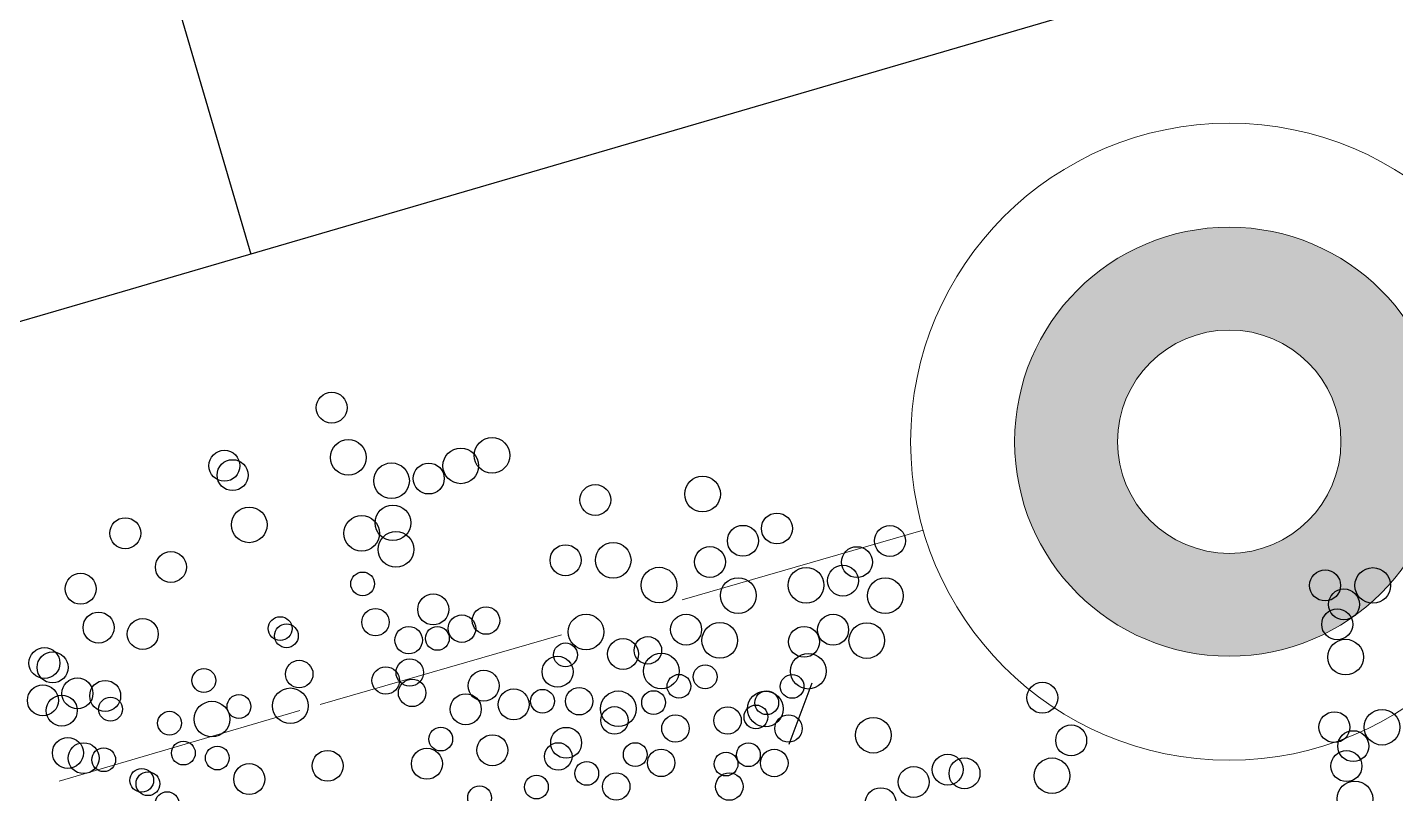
# Model space of a CAD drawing. Header units: millimetres. Extents: x 441156 to 441876, y 4514765 to 4515211.
# Drawn here: x 441541.844 to 441543.206, y 4514833.306 to 4514834.07 of the extents above; entities that cross this region are included whole.
import ezdxf

# ---------------------------------------------------------------- set-up
doc = ezdxf.new("R2010")
doc.units = ezdxf.units.MM
doc.linetypes.add('CONTINUA', pattern=[0])
doc.linetypes.add('HIDDEN', pattern=[0.375, 0.25, -0.125])
doc.layers.add('01_piscinas', color=254, linetype='Continuous')
doc.layers.add('INGIN ELECTRICIDAD ALUMBRADO', color=120, linetype='HIDDEN')

msp = doc.modelspace()

# ---------------------------------------------------------------- hatches: boundary and pattern name
at = {"layer": 'INGIN ELECTRICIDAD ALUMBRADO', "linetype": 'CONTINUA', "lineweight": 13}
h = msp.add_hatch(color=86, dxfattribs=at)
h.dxf.hatch_style = 1
edge = h.paths.add_edge_path()
edge.add_arc((441543.04046668, 4514833.65680628), 0.11124836, 177.98198912, 537.98198912)
edge = h.paths.add_edge_path()
edge.add_arc((441543.04046668, 4514833.65680628), 0.21369962, 177.98198912, 357.98198912)
edge.add_arc((441543.04046668, 4514833.65680628), 0.21369962, 357.98198912, 537.98198912)

# ---------------------------------------------------------------- linework, layer by layer
at = {"layer": '01_piscinas'}
for p, q in [((441541.6098238, 4514835.40366766, 0.00000059), (441542.06602857, 4514833.8436349, 0.00000131)), ((441542.60230639, 4514833.35534468, 0.00000053), (441542.62507861, 4514833.41664626, 0.00000053))]:
    msp.add_line(p, q, dxfattribs=at)
at = {"layer": '01_piscinas', "elevation": 0.00000131}
msp.add_lwpolyline([(441557.5049643, 4514838.18205059, 0.0043910674), (441556.38838252, 4514837.93181474, 0.0001087055), (441556.3618992, 4514837.92562941, 0.0002530211), (441556.34704519, 4514837.92213834, 0.0023223363), (441555.76010739, 4514837.78191859, 0.0021175107), (441555.22455715, 4514837.64893041, -0.0058002285), (441547.15515738, 4514835.33186317), (441541.98895624, 4514833.82109643), (441541.9460533, 4514833.8085502), (441538.87507639, 4514832.91049578), (441532.94987302, 4514831.15983481)], format="xyb", dxfattribs=at)
at = {"layer": '01_piscinas'}
for centre, radius in [((441542.14668139, 4514833.69066966, 0.00000053), 0.01541533), ((441542.16328311, 4514833.64114132, 0.00000053), 0.01775907), ((441542.30635972, 4514833.64316451, 0.00000053), 0.01775907), ((441542.03984784, 4514833.63280345, 0.00000053), 0.01541533), ((441542.27523043, 4514833.63271832, 0.00000053), 0.01775907), ((441542.04796945, 4514833.6234669, 0.00000053), 0.01541533), ((441542.2062601, 4514833.61787055, 0.00000053), 0.01775907), ((441542.24336911, 4514833.62011494, 0.00000053), 0.01541533), ((441542.40918331, 4514833.59875473, 0.00000053), 0.01541533), ((441542.51599098, 4514833.60462569, 0.00000053), 0.01775907), ((441542.06457118, 4514833.57393856, 0.00000053), 0.01775907), ((441542.20764778, 4514833.57596176, 0.00000053), 0.01775907), ((441542.59004414, 4514833.57031938, 0.00000053), 0.01541533), ((441541.9411359, 4514833.5656007, 0.00000053), 0.01541533), ((441542.1765185, 4514833.56551556, 0.00000053), 0.01775907), ((441542.55618619, 4514833.55804138, 0.00000053), 0.01541533), ((441542.70259651, 4514833.55788535, 0.00000053), 0.01541533), ((441542.21068582, 4514833.54949695, 0.00000053), 0.01775907), ((441541.98656986, 4514833.53189896, 0.00000053), 0.01541533), ((441542.37955206, 4514833.53868513, 0.00000053), 0.01541533), ((441542.42700025, 4514833.53864047, 0.00000053), 0.01775907), ((441542.52334092, 4514833.53694177, 0.00000053), 0.01541533), ((441542.66975124, 4514833.53678574, 0.00000053), 0.01541533), ((441542.47266329, 4514833.51391528, 0.00000053), 0.01775907), ((441542.61907361, 4514833.51375926, 0.00000053), 0.01775907), ((441542.65581268, 4514833.51831237, 0.00000053), 0.01541533), ((441543.18340483, 4514833.5135527, 0.00000053), 0.01775907), ((441541.89668871, 4514833.51024418, 0.00000053), 0.01541533), ((441542.17752469, 4514833.51511063, 0.00000053), 0.01185795), ((441542.55153408, 4514833.50347483, 0.00000053), 0.01775907), ((441542.6979444, 4514833.5033188, 0.00000053), 0.01775907), ((441543.13595664, 4514833.51359736, 0.00000053), 0.01541533), ((441542.24777941, 4514833.4897002, 0.00000053), 0.01541533), ((441543.15469284, 4514833.49469399, 0.00000053), 0.01541533), ((441542.19029525, 4514833.47701191, 0.00000053), 0.01366082), ((441542.30035417, 4514833.47856821, 0.00000053), 0.01366082), ((441543.14796427, 4514833.47482985, 0.00000053), 0.01541533), ((441541.91455875, 4514833.47161166, 0.00000053), 0.01541533), ((441541.95854284, 4514833.46516943, 0.00000053), 0.01541533), ((441542.09534504, 4514833.47059816, 0.00000053), 0.01185795), ((441542.27640857, 4514833.47053268, 0.00000053), 0.01366082), ((441542.39992724, 4514833.46725774, 0.00000053), 0.01775907), ((441542.49958813, 4514833.46955252, 0.00000053), 0.01541533), ((441542.53314784, 4514833.45882688, 0.00000053), 0.01775907), ((441542.64599845, 4514833.4693965, 0.00000053), 0.01541533), ((441542.67955817, 4514833.45867085, 0.00000053), 0.01775907), ((441542.10159243, 4514833.4634162, 0.00000053), 0.01185795), ((441542.22335446, 4514833.45911132, 0.00000053), 0.01366082), ((441542.25189986, 4514833.46083777, 0.00000053), 0.01185795), ((441542.61704141, 4514833.45740054, 0.00000053), 0.01541533), ((441541.86067822, 4514833.43625489, 0.00000053), 0.01541533), ((441542.37944925, 4514833.44440684, 0.00000053), 0.01185795), ((441542.43677314, 4514833.44527855, 0.00000053), 0.01541533), ((441542.46160899, 4514833.44892296, 0.00000053), 0.01366082), ((441543.15633182, 4514833.44216996, 0.00000053), 0.01775907), ((441541.86873641, 4514833.43189163, 0.00000053), 0.01541533), ((441542.11436299, 4514833.42531748, 0.00000053), 0.01366082), ((441542.22442191, 4514833.42687378, 0.00000053), 0.01366082), ((441542.37162598, 4514833.42760491, 0.00000053), 0.01541533), ((441542.47493443, 4514833.42829822, 0.00000053), 0.01775907), ((441542.62134475, 4514833.4281422, 0.00000053), 0.01775907), ((441542.01941278, 4514833.41890374, 0.00000053), 0.01185795), ((441542.20047631, 4514833.41883825, 0.00000053), 0.01366082), ((441542.29807422, 4514833.41365478, 0.00000053), 0.01541533), ((441542.49252839, 4514833.41308887, 0.00000053), 0.01185795), ((441542.51857296, 4514833.4225335, 0.00000053), 0.01185795), ((441542.60515171, 4514833.41296886, 0.00000053), 0.01185795), ((441541.85906907, 4514833.39906918, 0.00000053), 0.01541533), ((441541.89353462, 4514833.40605423, 0.00000053), 0.01541533), ((441541.92111461, 4514833.40353039, 0.00000053), 0.01541533), ((441542.10552713, 4514833.39365028, 0.00000053), 0.01775907), ((441542.22675886, 4514833.40651624, 0.00000053), 0.01366082), ((441542.3279247, 4514833.39500965, 0.00000053), 0.01541533), ((441542.35665598, 4514833.39819945, 0.00000053), 0.01185795), ((441542.39315458, 4514833.3981651, 0.00000053), 0.01366082), ((441542.43212102, 4514833.39071201, 0.00000053), 0.01775907), ((441542.46726279, 4514833.39685841, 0.00000053), 0.01185795), ((441542.57853134, 4514833.39055598, 0.00000053), 0.01775907), ((441542.57988611, 4514833.39673839, 0.00000053), 0.01185795), ((441542.85433519, 4514833.40166635, 0.00000053), 0.01541533), ((441541.8778715, 4514833.38888822, 0.00000053), 0.01541533), ((441541.92645085, 4514833.39032564, 0.00000053), 0.01185795), ((441542.02744043, 4514833.38040039, 0.00000053), 0.01775907), ((441542.05436198, 4514833.39297933, 0.00000053), 0.01185795), ((441542.28018877, 4514833.39024616, 0.00000053), 0.01541533), ((441541.98522263, 4514833.3763218, 0.00000053), 0.01185795), ((441542.42828, 4514833.37914573, 0.00000053), 0.01366082), ((441542.48894983, 4514833.37111461, 0.00000053), 0.01366082), ((441542.54090332, 4514833.37902571, 0.00000053), 0.01366082), ((441542.56916414, 4514833.3825281, 0.00000053), 0.01185795), ((441542.60157316, 4514833.37099459, 0.00000053), 0.01366082), ((441542.68606934, 4514833.36434863, 0.00000053), 0.01775907), ((441543.14518646, 4514833.37237931, 0.00000053), 0.01541533), ((441543.19263465, 4514833.37233465, 0.00000053), 0.01775907), ((441542.2552924, 4514833.36051874, 0.00000053), 0.01185795), ((441542.38017508, 4514833.3567897, 0.00000053), 0.01541533), ((441542.88305913, 4514833.35919078, 0.00000053), 0.01541533), ((441543.16392266, 4514833.35347595, 0.00000053), 0.01541533), ((441541.88397412, 4514833.34669949, 0.00000053), 0.01541533), ((441541.89968541, 4514833.3415016, 0.00000053), 0.01541533), ((441541.99896881, 4514833.34660448, 0.00000053), 0.01185795), ((441542.30670854, 4514833.34941204, 0.00000053), 0.01541533), ((441542.37232919, 4514833.3432553, 0.00000053), 0.01366082), ((441542.44899142, 4514833.34502053, 0.00000053), 0.01185795), ((441542.56161474, 4514833.34490051, 0.00000053), 0.01185795), ((441541.9196419, 4514833.33991805, 0.00000053), 0.01185795), ((441542.03280273, 4514833.34164892, 0.00000053), 0.01185795), ((441542.14262072, 4514833.33385353, 0.00000053), 0.01541533), ((441542.24150271, 4514833.3359068, 0.00000053), 0.01541533), ((441542.47480658, 4514833.33677003, 0.00000053), 0.01366082), ((441542.53934009, 4514833.33567284, 0.00000053), 0.01185795), ((441542.5874299, 4514833.33665001, 0.00000053), 0.01366082), ((441542.76012251, 4514833.33004232, 0.00000053), 0.01541533), ((441542.77683881, 4514833.32633426, 0.00000053), 0.01541533), ((441542.86398978, 4514833.32394889, 0.00000053), 0.01775907), ((441543.15719409, 4514833.3336118, 0.00000053), 0.01541533), ((441541.95752225, 4514833.31940697, 0.00000053), 0.01185795), ((441541.96372086, 4514833.31605061, 0.00000053), 0.01185795), ((441542.06453402, 4514833.32060363, 0.00000053), 0.01541533), ((441542.40067219, 4514833.32634824, 0.00000053), 0.01185795), ((441542.43002703, 4514833.31328645, 0.00000053), 0.01366082), ((441542.54265035, 4514833.31316643, 0.00000053), 0.01366082), ((441542.72626456, 4514833.31776432, 0.00000053), 0.01541533), ((441542.29398071, 4514833.30202226, 0.00000053), 0.01185795), ((441542.35055899, 4514833.31275313, 0.00000053), 0.01185795), ((441543.16556164, 4514833.30095192, 0.00000053), 0.01775907), ((441541.98279641, 4514833.29617568, 0.00000053), 0.01185795), ((441542.69341929, 4514833.29666471, 0.00000053), 0.01541533)]:
    msp.add_circle(centre, radius, dxfattribs=at)
at = {"layer": 'INGIN ELECTRICIDAD ALUMBRADO', "color": 86, "lineweight": 13, "elevation": 0.00000131}
msp.add_lwpolyline([(441542.73568189, 4514833.56864494), (441542.11502387, 4514833.38911483), (441538.63162428, 4514832.36354206)], dxfattribs=at)
at = {"layer": 'INGIN ELECTRICIDAD ALUMBRADO', "color": 86, "linetype": 'CONTINUA', "lineweight": 13}
for radius in [0.31727935, 0.21369962, 0.11124836]:
    msp.add_circle((441543.04046668, 4514833.65680628, 0.00000131), radius, dxfattribs=at)

doc.saveas('drawing.dxf')
